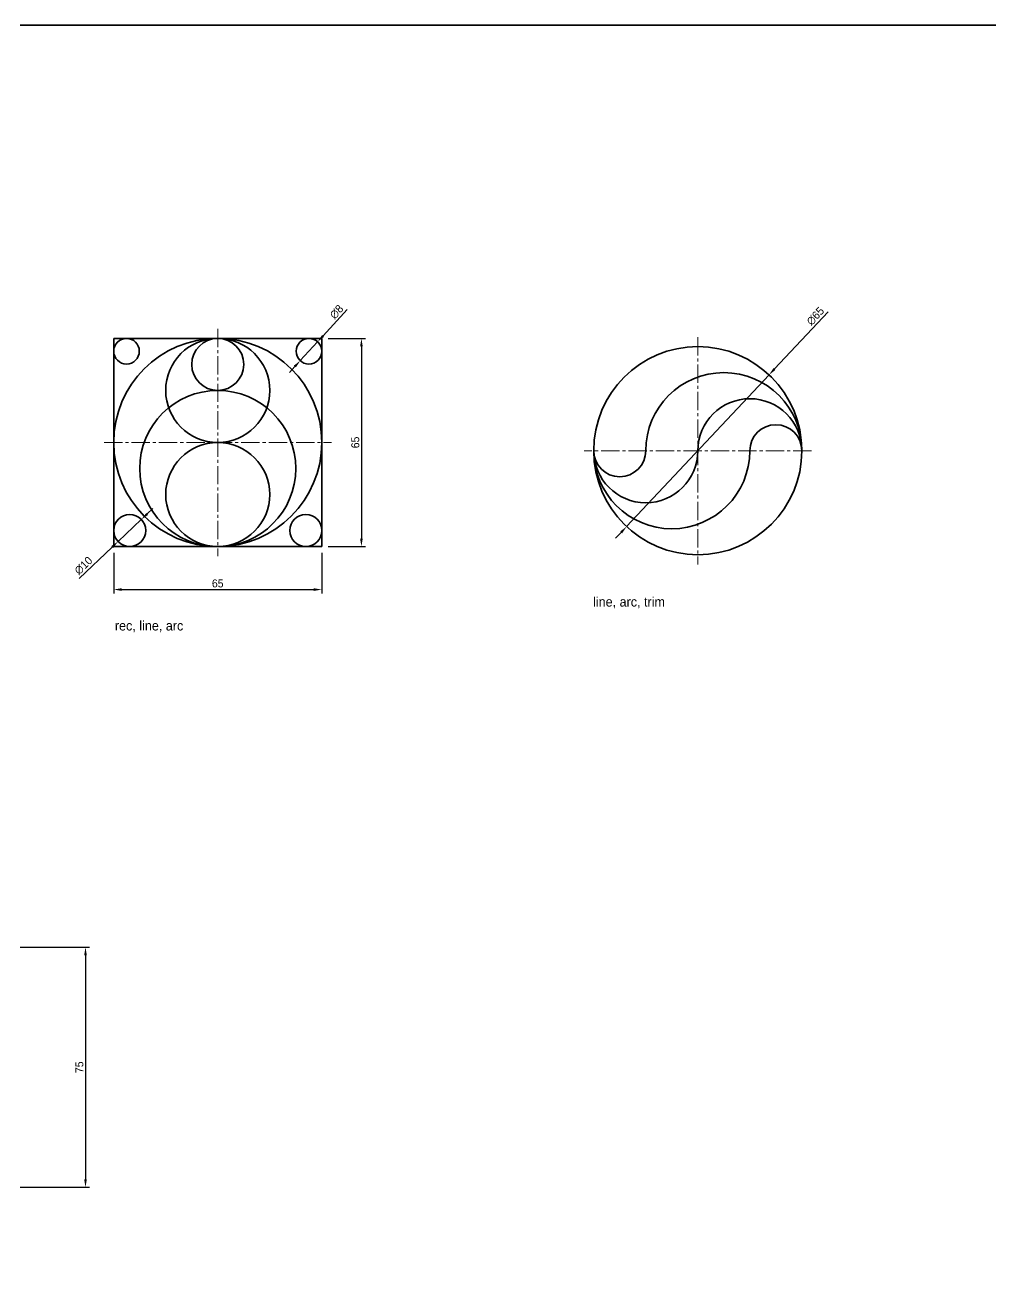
# Model space of a CAD drawing. Header units: millimetres. Extents: x 0 to 5010, y 0 to 6417.
# Drawn here: x 414.7 to 716.3, y 4267.8 to 4660 of the extents above; entities that cross this region are included whole.
import ezdxf

# ---------------------------------------------------------------- set-up
doc = ezdxf.new("R2010")
doc.units = ezdxf.units.MM
doc.header["$LTSCALE"] = 0.3
doc.linetypes.add('CENTER2', pattern=[28.575, 19.05, -3.175, 3.175, -3.175])
doc.layers.get('Defpoints').update_dxf_attribs({"color": 6})
for name, color, linetype, lineweight, plot in [('1_윤곽선', 4, 'Continuous', 35, False), ('2_외형선', 7, 'Continuous', 35, False), ('4_중심선', 1, 'CENTER2', 18, False), ('6_가는실선', 3, 'Continuous', 18, False)]:
    doc.layers.add(name, color=color, linetype=linetype, lineweight=lineweight, plot=plot)
doc.styles.get("Standard").update_dxf_attribs({"font": ''})
doc.styles.get('Standard').set_extended_font_data('Gulim')
doc.dimstyles.new('ISO-25', dxfattribs={"dimtxt": 2.5, "dimasz": 2.5, "dimexe": 1.25, "dimexo": 0.625, "dimtad": 1, "dimtxsty": 'Standard', "dimcen": 2.5, "dimadec": 0, "dimazin": 0, "dimtfac": 1, "dimtmove": 0, "dimatfit": 3, "dimfxl": 1, "dimtfill": 1, "dimarcsym": 0})

# ---------------------------------------------------------------- blocks, each defined once
blk = doc.blocks.new('*D100')
at = {"layer": '6_가는실선', "color": 0, "lineweight": -2, "transparency": 16777216}
for p, q in [((515.3, 4571.17), (507.74, 4562.96)), ((500.63, 4555.24), (506.05, 4561.12)), ((498.94, 4553.4), (497.25, 4551.56))]:
    blk.add_line(p, q, dxfattribs=at)
at = {"layer": '6_가는실선', "color": 0, "transparency": 16777216}
for points in [[(507.44, 4563.24), (508.05, 4562.68), (506.05, 4561.12)], [(498.63, 4553.68), (499.25, 4553.12), (500.63, 4555.24)]]:
    blk.add_solid(points, dxfattribs=at)
at = {"layer": 'Defpoints', "color": 0, "transparency": 16777216}
for p in [(506.05, 4561.12), (500.63, 4555.24)]:
    blk.add_point(p, dxfattribs=at)
at = {"layer": '6_가는실선', "color": 0, "transparency": 16777216, "insert": (511.97, 4570.47), "char_height": 2.5, "attachment_point": 5, "rotation": 47.3748, "bg_fill": 3, "box_fill_scale": 1.1, "bg_fill_color": 256, "bg_fill_true_color": 13158600, "bg_fill_transparency": 0}
blk.add_mtext('∅8', dxfattribs=at)
blk = doc.blocks.new('*D101')
at = {"layer": '6_가는실선', "color": 0, "lineweight": -2, "transparency": 16777216}
for p, q in [((452.79, 4507.34), (454.6, 4509.05)), ((450.97, 4505.62), (443.71, 4498.74)), ((431.55, 4487.23), (441.9, 4497.02))]:
    blk.add_line(p, q, dxfattribs=at)
at = {"layer": '6_가는실선', "color": 0, "transparency": 16777216}
for points in [[(452.5, 4507.64), (453.08, 4507.03), (450.97, 4505.62)], [(441.61, 4497.33), (442.18, 4496.72), (443.71, 4498.74)]]:
    blk.add_solid(points, dxfattribs=at)
at = {"layer": 'Defpoints', "color": 0, "transparency": 16777216}
for p in [(450.97, 4505.62), (443.71, 4498.74)]:
    blk.add_point(p, dxfattribs=at)
at = {"layer": '6_가는실선', "color": 0, "transparency": 16777216, "insert": (432.9, 4491.22), "char_height": 2.5, "attachment_point": 5, "rotation": 43.4301, "bg_fill": 3, "box_fill_scale": 1.1, "bg_fill_color": 256, "bg_fill_true_color": 13158600, "bg_fill_transparency": 0}
blk.add_mtext('∅10', dxfattribs=at)
blk = doc.blocks.new('*D102')
at = {"layer": '6_가는실선', "color": 0, "lineweight": -2, "transparency": 16777216}
for p, q in [((442.34, 4495.18), (442.34, 4482.48)), ((507.34, 4495.18), (507.34, 4482.48)), ((444.84, 4483.73), (504.84, 4483.73))]:
    blk.add_line(p, q, dxfattribs=at)
at = {"layer": '6_가는실선', "color": 0, "transparency": 16777216}
for points in [[(444.84, 4484.15), (444.84, 4483.31), (442.34, 4483.73)], [(504.84, 4484.15), (504.84, 4483.31), (507.34, 4483.73)]]:
    blk.add_solid(points, dxfattribs=at)
at = {"layer": 'Defpoints', "color": 0, "transparency": 16777216}
for p in [(442.34, 4497.18), (507.34, 4497.18), (507.34, 4483.73)]:
    blk.add_point(p, dxfattribs=at)
at = {"layer": '6_가는실선', "color": 0, "transparency": 16777216, "insert": (474.84, 4485.64), "char_height": 2.5, "attachment_point": 5, "bg_fill": 3, "box_fill_scale": 1.1, "bg_fill_color": 256, "bg_fill_true_color": 13158600, "bg_fill_transparency": 0}
blk.add_mtext('65', dxfattribs=at)
blk = doc.blocks.new('*D103')
at = {"layer": '6_가는실선', "color": 0, "lineweight": -2, "transparency": 16777216}
for p, q in [((509.34, 4562.18), (520.97, 4562.18)), ((519.72, 4559.68), (519.72, 4499.68)), ((509.34, 4497.18), (520.97, 4497.18))]:
    blk.add_line(p, q, dxfattribs=at)
at = {"layer": '6_가는실선', "color": 0, "transparency": 16777216}
for points in [[(519.31, 4559.68), (520.14, 4559.68), (519.72, 4562.18)], [(519.31, 4499.68), (520.14, 4499.68), (519.72, 4497.18)]]:
    blk.add_solid(points, dxfattribs=at)
at = {"layer": 'Defpoints', "color": 0, "transparency": 16777216}
for p in [(507.34, 4562.18), (507.34, 4497.18), (519.72, 4497.18)]:
    blk.add_point(p, dxfattribs=at)
at = {"layer": '6_가는실선', "color": 0, "transparency": 16777216, "insert": (517.82, 4529.68), "char_height": 2.5, "attachment_point": 5, "rotation": 90, "bg_fill": 3, "box_fill_scale": 1.1, "bg_fill_color": 256, "bg_fill_true_color": 13158600, "bg_fill_transparency": 0}
blk.add_mtext('65', dxfattribs=at)
blk = doc.blocks.new('*D104')
at = {"layer": '6_가는실선', "color": 0, "lineweight": -2, "transparency": 16777216}
for p, q in [((665.52, 4570.49), (648.76, 4552.63)), ((602.56, 4503.41), (647.04, 4550.8)), ((600.85, 4501.59), (599.14, 4499.77))]:
    blk.add_line(p, q, dxfattribs=at)
at = {"layer": '6_가는실선', "color": 0, "transparency": 16777216}
for points in [[(648.45, 4552.91), (649.06, 4552.34), (647.04, 4550.8)], [(600.55, 4501.87), (601.15, 4501.3), (602.56, 4503.41)]]:
    blk.add_solid(points, dxfattribs=at)
at = {"layer": 'Defpoints', "color": 0, "transparency": 16777216}
for p in [(647.04, 4550.8), (602.56, 4503.41)]:
    blk.add_point(p, dxfattribs=at)
at = {"layer": '6_가는실선', "color": 0, "transparency": 16777216, "insert": (661.53, 4569.12), "char_height": 2.5, "attachment_point": 5, "rotation": 46.8133, "bg_fill": 3, "box_fill_scale": 1.1, "bg_fill_color": 256, "bg_fill_true_color": 13158600, "bg_fill_transparency": 0}
blk.add_mtext('∅65', dxfattribs=at)
blk = doc.blocks.new('*D122')
at = {"layer": '6_가는실선', "color": 0, "lineweight": -2, "transparency": 16777216}
for p, q in [((409.61, 4372.03), (434.78, 4372.03)), ((433.53, 4369.53), (433.53, 4299.53)), ((409.61, 4297.03), (434.78, 4297.03))]:
    blk.add_line(p, q, dxfattribs=at)
at = {"layer": '6_가는실선', "color": 0, "transparency": 16777216}
for points in [[(433.12, 4369.53), (433.95, 4369.53), (433.53, 4372.03)], [(433.12, 4299.53), (433.95, 4299.53), (433.53, 4297.03)]]:
    blk.add_solid(points, dxfattribs=at)
at = {"layer": 'Defpoints', "color": 0, "transparency": 16777216}
for p in [(407.61, 4372.03), (407.61, 4297.03), (433.53, 4297.03)]:
    blk.add_point(p, dxfattribs=at)
at = {"layer": '6_가는실선', "color": 0, "transparency": 16777216, "insert": (431.63, 4334.53), "char_height": 2.5, "attachment_point": 5, "rotation": 90, "bg_fill": 3, "box_fill_scale": 1.1, "bg_fill_color": 256, "bg_fill_true_color": 13158600, "bg_fill_transparency": 0}
blk.add_mtext('75', dxfattribs=at)

msp = doc.modelspace()

# ---------------------------------------------------------------- linework, layer by layer
at = {"layer": '1_윤곽선'}
msp.add_lwpolyline([(10, 4660.039), (1447.332, 4660.039), (1447.332, 3864.329), (10, 3864.329)], close=True, dxfattribs=at)
at = {"layer": '2_외형선'}
for p, q in [((507.343, 4562.18), (442.343, 4562.18)), ((442.343, 4562.18), (442.343, 4497.18)), ((507.343, 4497.18), (507.343, 4562.18)), ((442.343, 4497.18), (507.343, 4497.18))]:
    msp.add_line(p, q, dxfattribs=at)
for centre, radius in [((474.843, 4529.68), 32.5), ((446.343, 4558.18), 4), ((474.843, 4545.93), 16.25), ((474.843, 4554.055), 8.125), ((503.343, 4558.18), 4), ((624.802, 4527.108), 32.5), ((474.843, 4521.555), 24.375), ((474.843, 4513.43), 16.25), ((447.343, 4502.18), 5), ((502.343, 4502.18), 5)]:
    msp.add_circle(centre, radius, dxfattribs=at)
for centre, radius, start, end in [((632.927, 4527.108), 24.375, 0, 180), ((641.052, 4527.108), 16.25, 0, 180), ((649.177, 4527.108), 8.125, 0, 180), ((608.552, 4527.108), 16.25, 180, 0), ((600.427, 4527.108), 8.125, 180, 0), ((616.677, 4527.108), 24.375, 180, 0)]:
    msp.add_arc(centre, radius, start, end, dxfattribs=at)
at = {"layer": '4_중심선'}
for p, q in [((474.843, 4565.18), (474.843, 4494.18)), ((624.802, 4562.608), (624.802, 4491.608)), ((439.343, 4529.68), (510.343, 4529.68)), ((660.302, 4527.108), (589.302, 4527.108))]:
    msp.add_line(p, q, dxfattribs=at)

# ---------------------------------------------------------------- texts
at = {"layer": '2_외형선', "char_height": 3, "attachment_point": 1}
for s, width, insert in [('line, arc, trim', 68.55577, (592.078, 4481.406)), ('rec, line, arc', 80.9828, (442.707, 4473.951))]:
    msp.add_mtext_dynamic_manual_height_columns(s, width=width, gutter_width=12.5, heights=[0], dxfattribs=dict(at, insert=insert))

# ---------------------------------------------------------------- next in the draw order: dimensions: what is measured, and where the dimension line sits
at = {"layer": '6_가는실선'}
for p1, p2, picture, middle in [((500.634, 4555.237), (506.052, 4561.123), '*D100', (513.423, 4569.133)), ((602.56, 4503.412), (647.045, 4550.805), '*D104', (662.967, 4567.768)), ((450.974, 4505.617), (443.712, 4498.743), '*D101', (434.256, 4489.792))]:
    dim = msp.add_diameter_dim_2p(p1=p1, p2=p2, dimstyle='ISO-25', dxfattribs=at)
    dim.commit()
    dim.dimension.update_dxf_attribs({"geometry": picture, "text_midpoint": middle, "dimtype": 163})
dim = msp.add_linear_dim(base=(433.535, 4297.033), p1=(407.607, 4372.033), p2=(407.607, 4297.033), angle=90, dimstyle='ISO-25', override={"dimexo": 2}, dxfattribs=at)
dim.commit()
dim.dimension.update_dxf_attribs({"geometry": '*D122', "text_midpoint": (431.628, 4334.533)})

# ---------------------------------------------------------------- next in the draw order: dimensions: what is measured, and where the dimension line sits
dim = msp.add_linear_dim(base=(507.343, 4483.731), p1=(442.343, 4497.18), p2=(507.343, 4497.18), dimstyle='ISO-25', override={"dimexo": 2}, dxfattribs=at)
dim.commit()
dim.dimension.update_dxf_attribs({"geometry": '*D102', "text_midpoint": (474.843, 4485.637)})

# ---------------------------------------------------------------- next in the draw order: dimensions: what is measured, and where the dimension line sits
dim = msp.add_linear_dim(base=(519.722, 4497.18), p1=(507.343, 4562.18), p2=(507.343, 4497.18), angle=90, dimstyle='ISO-25', override={"dimexo": 2}, dxfattribs=at)
dim.commit()
dim.dimension.update_dxf_attribs({"geometry": '*D103', "text_midpoint": (517.815, 4529.68)})

doc.saveas('drawing.dxf')
